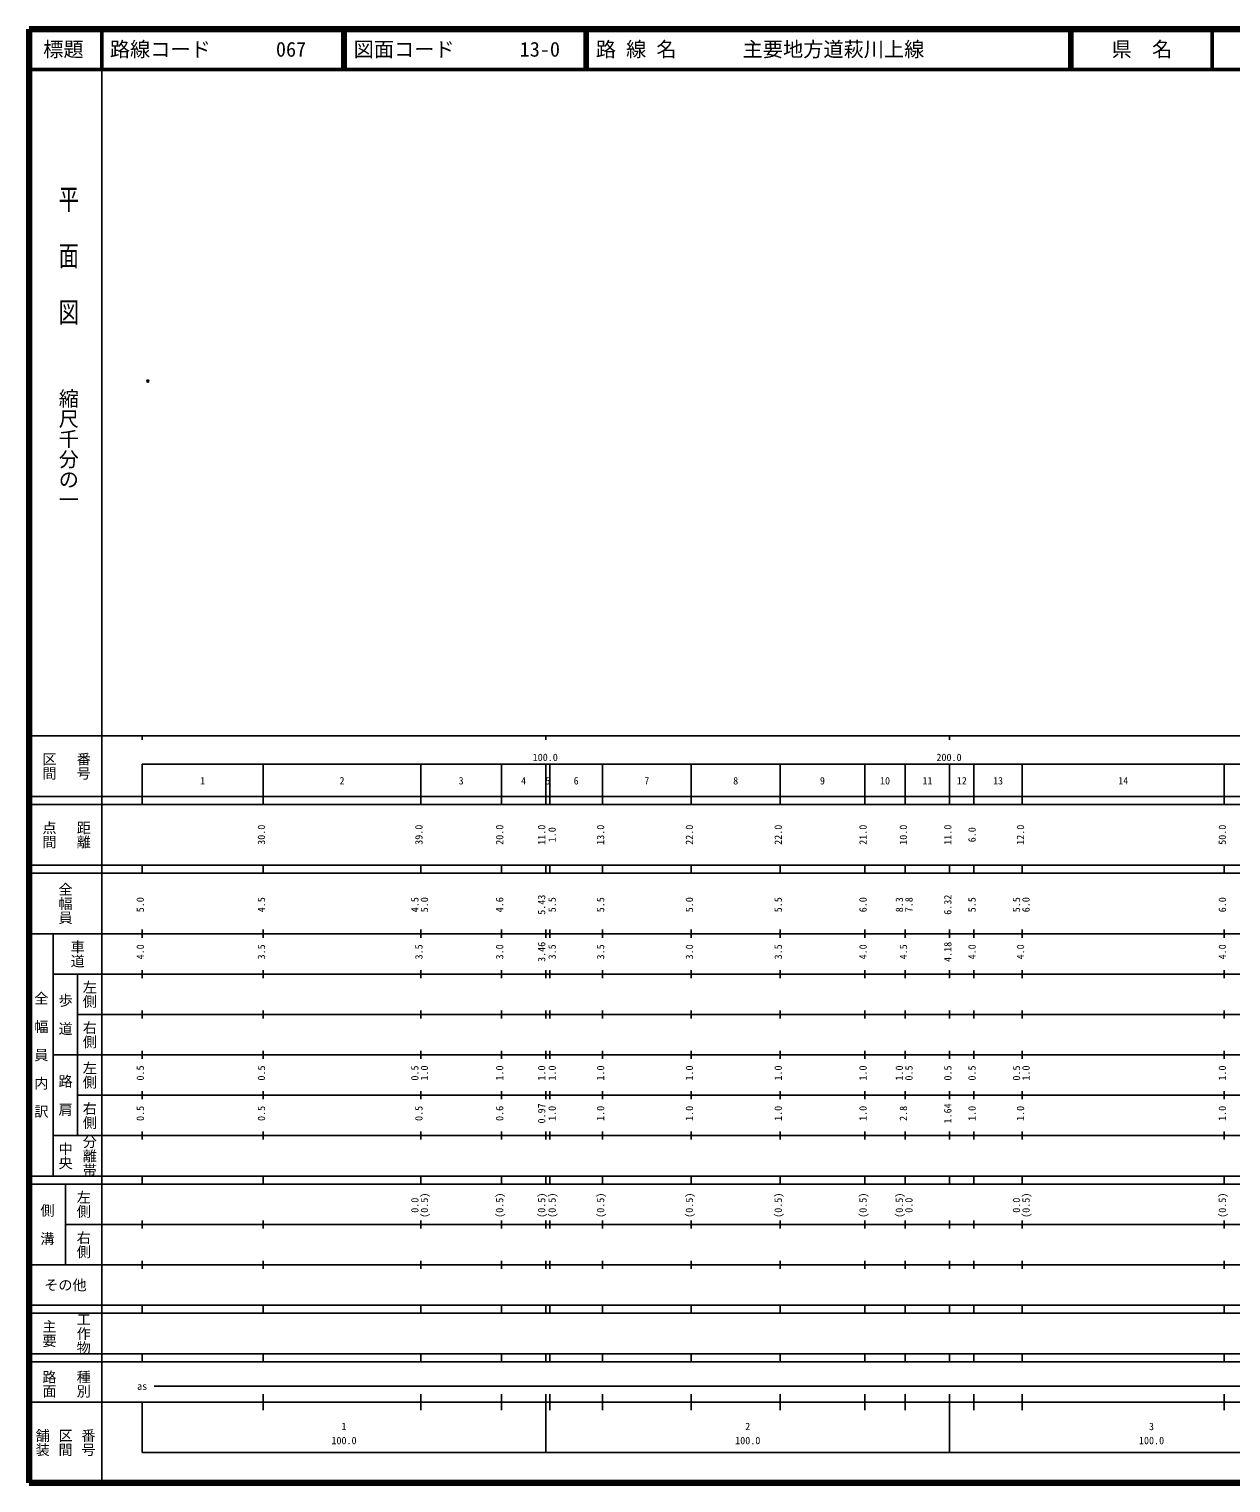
# Model space of a CAD drawing. Units: millimetres on the paper. Extents: x 40 to 680, y 20 to 380.
# Drawn here: x 40 to 337.7, y 20 to 380 of the extents above; entities that cross this region are included whole.
import ezdxf
from ezdxf.enums import TextEntityAlignment as Align

# ---------------------------------------------------------------- set-up
doc = ezdxf.new("R2010")
doc.units = ezdxf.units.MM
doc.header["$PDMODE"] = 32
doc.header["$PDSIZE"] = 0.5
doc.layers.add('M-OTRS', color=6, linetype='Continuous')
doc.layers.add('M-TTL-TXT', color=7, linetype='Continuous')
for name, color, linetype, lineweight in [('M-TTL', 2, 'Continuous', 140), ('M-TTL-BAND', 7, 'Continuous', 25), ('M-TTL-LINE', 7, 'Continuous', 50)]:
    doc.layers.add(name, color=color, linetype=linetype, lineweight=lineweight)
doc.styles.add('@ＭＳ ゴシック', font='')
doc.styles.add('ＭＳ ゴシック', font='')
doc.styles.get('@ＭＳ ゴシック').set_extended_font_data('@MS Gothic')
doc.styles.get('ＭＳ ゴシック').set_extended_font_data('MS Gothic')

msp = doc.modelspace()

# ---------------------------------------------------------------- linework, layer by layer
at = {"layer": 'M-OTRS'}
msp.add_point((69.426, 292.846), dxfattribs=at)
at = {"layer": 'M-TTL'}
for p, q in [((40, 380), (40, 20)), ((680, 380), (40, 380)), ((40, 20), (680, 20))]:
    msp.add_line(p, q, dxfattribs=at)
at = {"layer": 'M-TTL-BAND'}
for p, q in [((58, 370), (58, 20)), ((40, 205), (579, 205)), ((68, 205), (68, 204)), ((168, 205), (168, 204)), ((268, 205), (268, 204)), ((68, 198), (579, 198)), ((68, 198), (68, 188)), ((98, 188), (98, 198)), ((137, 188), (137, 198)), ((157, 188), (157, 198)), ((168, 188), (168, 198)), ((169, 188), (169, 198)), ((182, 188), (182, 198)), ((204, 188), (204, 198)), ((226, 188), (226, 198)), ((247, 188), (247, 198)), ((257, 188), (257, 198)), ((268, 188), (268, 198)), ((274, 188), (274, 198)), ((286, 188), (286, 198)), ((336, 188), (336, 198)), ((40, 190), (579, 190)), ((40, 188), (579, 188)), ((40, 173), (579, 173)), ((68, 171), (68, 173)), ((98, 171), (98, 173)), ((137, 171), (137, 173)), ((157, 171), (157, 173)), ((168, 171), (168, 173)), ((169, 171), (169, 173)), ((182, 171), (182, 173)), ((204, 171), (204, 173)), ((226, 171), (226, 173)), ((247, 171), (247, 173)), ((257, 171), (257, 173)), ((268, 171), (268, 173)), ((274, 171), (274, 173)), ((286, 171), (286, 173)), ((336, 171), (336, 173)), ((40, 171), (579, 171)), ((40, 156), (579, 156)), ((46, 96), (46, 156)), ((68, 155), (68, 157)), ((98, 155), (98, 157)), ((137, 155), (137, 157)), ((157, 155), (157, 157)), ((168, 155), (168, 157)), ((169, 155), (169, 157)), ((182, 155), (182, 157)), ((204, 155), (204, 157)), ((226, 155), (226, 157)), ((247, 155), (247, 157)), ((257, 155), (257, 157)), ((268, 155), (268, 157)), ((274, 155), (274, 157)), ((286, 155), (286, 157)), ((336, 155), (336, 157)), ((46, 146), (579, 146)), ((52, 146), (52, 106)), ((68, 145), (68, 147)), ((98, 145), (98, 147)), ((137, 145), (137, 147)), ((157, 145), (157, 147)), ((168, 145), (168, 147)), ((169, 145), (169, 147)), ((182, 145), (182, 147)), ((204, 145), (204, 147)), ((226, 145), (226, 147)), ((247, 145), (247, 147)), ((257, 145), (257, 147)), ((268, 145), (268, 147)), ((274, 145), (274, 147)), ((286, 145), (286, 147)), ((336, 145), (336, 147)), ((68, 135), (68, 137)), ((98, 135), (98, 137)), ((137, 135), (137, 137)), ((157, 135), (157, 137)), ((168, 135), (168, 137)), ((169, 135), (169, 137)), ((182, 135), (182, 137)), ((204, 135), (204, 137)), ((226, 135), (226, 137)), ((247, 135), (247, 137)), ((257, 135), (257, 137)), ((268, 135), (268, 137)), ((274, 135), (274, 137)), ((286, 135), (286, 137)), ((336, 135), (336, 137)), ((52, 136), (579, 136)), ((46, 126), (579, 126)), ((68, 125), (68, 127)), ((98, 125), (98, 127)), ((137, 125), (137, 127)), ((157, 125), (157, 127)), ((168, 125), (168, 127)), ((169, 125), (169, 127)), ((182, 125), (182, 127)), ((204, 125), (204, 127)), ((226, 125), (226, 127)), ((247, 125), (247, 127)), ((257, 125), (257, 127)), ((268, 125), (268, 127)), ((274, 125), (274, 127)), ((286, 125), (286, 127)), ((336, 125), (336, 127)), ((52, 116), (579, 116)), ((68, 115), (68, 117)), ((98, 115), (98, 117)), ((137, 115), (137, 117)), ((157, 115), (157, 117)), ((168, 115), (168, 117)), ((169, 115), (169, 117)), ((182, 115), (182, 117)), ((204, 115), (204, 117)), ((226, 115), (226, 117)), ((247, 115), (247, 117)), ((257, 115), (257, 117)), ((268, 115), (268, 117)), ((274, 115), (274, 117)), ((286, 115), (286, 117)), ((336, 115), (336, 117)), ((46, 106), (579, 106)), ((68, 105), (68, 107)), ((98, 105), (98, 107)), ((137, 105), (137, 107)), ((157, 105), (157, 107)), ((168, 105), (168, 107)), ((169, 105), (169, 107)), ((182, 105), (182, 107)), ((204, 105), (204, 107)), ((226, 105), (226, 107)), ((247, 105), (247, 107)), ((257, 105), (257, 107)), ((268, 105), (268, 107)), ((274, 105), (274, 107)), ((286, 105), (286, 107)), ((336, 105), (336, 107)), ((40, 96), (579, 96)), ((40, 94), (579, 94)), ((49, 94), (49, 74)), ((68, 94), (68, 96)), ((98, 94), (98, 96)), ((137, 94), (137, 96)), ((157, 94), (157, 96)), ((168, 94), (168, 96)), ((169, 94), (169, 96)), ((182, 94), (182, 96)), ((204, 94), (204, 96)), ((226, 94), (226, 96)), ((247, 94), (247, 96)), ((257, 94), (257, 96)), ((268, 94), (268, 96)), ((274, 94), (274, 96)), ((286, 94), (286, 96)), ((336, 94), (336, 96)), ((49, 84), (579, 84)), ((68, 83), (68, 85)), ((98, 83), (98, 85)), ((137, 83), (137, 85)), ((157, 83), (157, 85)), ((168, 83), (168, 85)), ((169, 83), (169, 85)), ((182, 83), (182, 85)), ((204, 83), (204, 85)), ((226, 83), (226, 85)), ((247, 83), (247, 85)), ((257, 83), (257, 85)), ((268, 83), (268, 85)), ((274, 83), (274, 85)), ((286, 83), (286, 85)), ((336, 83), (336, 85)), ((40, 74), (579, 74)), ((68, 73), (68, 75)), ((98, 73), (98, 75)), ((137, 73), (137, 75)), ((157, 73), (157, 75)), ((168, 73), (168, 75)), ((169, 73), (169, 75)), ((182, 73), (182, 75)), ((204, 73), (204, 75)), ((226, 73), (226, 75)), ((247, 73), (247, 75)), ((257, 73), (257, 75)), ((268, 73), (268, 75)), ((274, 73), (274, 75)), ((286, 73), (286, 75)), ((336, 73), (336, 75)), ((40, 64), (579, 64)), ((40, 62), (579, 62)), ((68, 62), (68, 64)), ((98, 62), (98, 64)), ((137, 62), (137, 64)), ((157, 62), (157, 64)), ((168, 62), (168, 64)), ((169, 62), (169, 64)), ((182, 62), (182, 64)), ((204, 62), (204, 64)), ((226, 62), (226, 64)), ((247, 62), (247, 64)), ((257, 62), (257, 64)), ((268, 62), (268, 64)), ((274, 62), (274, 64)), ((286, 62), (286, 64)), ((336, 62), (336, 64)), ((40, 52), (579, 52)), ((68, 50), (68, 52)), ((98, 50), (98, 52)), ((137, 50), (137, 52)), ((157, 50), (157, 52)), ((168, 50), (168, 52)), ((169, 50), (169, 52)), ((182, 50), (182, 52)), ((204, 50), (204, 52)), ((226, 50), (226, 52)), ((247, 50), (247, 52)), ((257, 50), (257, 52)), ((268, 50), (268, 52)), ((274, 50), (274, 52)), ((286, 50), (286, 52)), ((336, 50), (336, 52)), ((40, 50), (579, 50)), ((71, 44), (565, 44)), ((40, 40), (579, 40)), ((68, 40), (68, 27.5)), ((98, 38), (98, 42)), ((137, 38), (137, 42)), ((157, 38), (157, 42)), ((168, 27.5), (168, 42)), ((169, 38), (169, 42)), ((182, 38), (182, 42)), ((204, 38), (204, 42)), ((226, 38), (226, 42)), ((247, 38), (247, 42)), ((257, 38), (257, 42)), ((268, 27.5), (268, 42)), ((274, 38), (274, 42)), ((286, 38), (286, 42)), ((336, 38), (336, 42)), ((68, 27.5), (579, 27.5))]:
    msp.add_line(p, q, dxfattribs=at)
at = {"layer": 'M-TTL-LINE'}
for p, q in [((58, 380), (58, 370)), ((117.75, 380), (117.75, 370)), ((118.25, 380), (118.25, 370)), ((177.75, 380), (177.75, 370)), ((178.25, 380), (178.25, 370)), ((297.75, 380), (297.75, 370)), ((298.25, 380), (298.25, 370)), ((333, 380), (333, 370)), ((40, 370), (680, 370))]:
    msp.add_line(p, q, dxfattribs=at)

# ---------------------------------------------------------------- texts
at = {"layer": 'M-TTL-BAND', "style": '@ＭＳ ゴシック', "width": 1.4}
msp.add_text('平  面  図', height=3.666, rotation=270, dxfattribs=at).set_placement((49.777, 306.475), align=Align.MIDDLE_RIGHT)
at = {"layer": 'M-TTL-BAND', "style": '@ＭＳ ゴシック'}
msp.add_text('縮尺千分の一', height=3.666, rotation=270, dxfattribs=at).set_placement((49.777, 261.03), align=Align.MIDDLE_RIGHT)
for s, p in [('区間', (45, 197.5)), ('番号', (53.5, 197.5)), ('点間', (45, 180.5)), ('距離', (53.5, 180.5)), ('全幅員', (49, 163.5)), ('車道', (52, 151)), ('左側', (55, 141)), ('全\u3000幅\u3000員\u3000内\u3000訳', (43, 126)), ('歩\u3000道', (49, 136)), ('右側', (55, 131)), ('左側', (55, 121)), ('路\u3000肩', (49, 116)), ('右側', (55, 111)), ('分離帯', (55, 101)), ('中央', (49, 101)), ('左側', (53.5, 89)), ('側\u3000溝', (44.5, 84)), ('右側', (53.5, 79)), ('工作物', (53.5, 57)), ('主要', (45, 57)), ('路面', (45, 44.5)), ('種別', (53.5, 44.5)), ('舗装', (43.333, 30)), ('区間', (49, 30)), ('番号', (54.667, 30))]:
    msp.add_text(s, height=2.566, rotation=270, dxfattribs=at).set_placement(p, align=Align.MIDDLE_CENTER)
at = {"layer": 'M-TTL-BAND', "style": 'ＭＳ ゴシック'}
for s, p in [('100.0', (167.844, 198.195)), ('200.0', (267.844, 198.195)), ('1', (83, 192.405)), ('2', (117.5, 192.405)), ('3', (147, 192.405)), ('4', (162.5, 192.405)), ('5', (168.5, 192.405)), ('6', (175.5, 192.405)), ('7', (193, 192.405)), ('8', (215, 192.405)), ('9', (236.5, 192.405)), ('10', (252, 192.405)), ('11', (262.5, 192.405)), ('12', (271, 192.405)), ('13', (280, 192.405)), ('14', (311, 192.405)), ('as', (68, 42.5)), ('1', (118, 32.523)), ('2', (218, 32.523)), ('3', (318, 32.523)), ('100.0', (118, 29.033)), ('100.0', (218, 29.033)), ('100.0', (318, 29.033))]:
    msp.add_text(s, height=1.833, dxfattribs=at).set_placement(p, align=Align.BOTTOM_CENTER)
for s, p in [('30.0', (99, 180.5)), ('39.0', (138, 180.5)), ('20.0', (158, 180.5)), ('11.0', (168.4, 180.5)), ('1.0', (171, 180.5)), ('13.0', (183, 180.5)), ('22.0', (205, 180.5)), ('22.0', (227, 180.5)), ('21.0', (248, 180.5)), ('10.0', (258, 180.5)), ('11.0', (269, 180.5)), ('6.0', (275, 180.5)), ('12.0', (287, 180.5)), ('50.0', (337, 180.5)), ('5.0', (69, 163.174)), ('4.5', (99, 163.174)), ('4.5', (137, 163.174)), ('5.0', (139.37, 163.174)), ('4.6', (158, 163.174)), ('5.43', (168.4, 163.174)), ('5.5', (171, 163.174)), ('5.5', (183, 163.174)), ('5.0', (205, 163.174)), ('5.5', (227, 163.174)), ('6.0', (248, 163.174)), ('8.3', (257, 163.174)), ('7.8', (259.37, 163.174)), ('6.32', (269, 163.174)), ('5.5', (275, 163.174)), ('5.5', (286, 163.174)), ('6.0', (288.37, 163.174)), ('6.0', (337, 163.174)), ('4.0', (69, 151.5)), ('3.5', (99, 151.5)), ('3.5', (138, 151.5)), ('3.0', (158, 151.5)), ('3.46', (168.4, 151.5)), ('3.5', (171, 151.5)), ('3.5', (183, 151.5)), ('3.0', (205, 151.5)), ('3.5', (227, 151.5)), ('4.0', (248, 151.5)), ('4.5', (258, 151.5)), ('4.18', (269, 151.5)), ('4.0', (275, 151.5)), ('4.0', (287, 151.5)), ('4.0', (337, 151.5)), ('0.5', (69, 121.5)), ('0.5', (99, 121.5)), ('0.5', (137, 121.5)), ('1.0', (139.37, 121.5)), ('1.0', (158, 121.5)), ('1.0', (168.4, 121.5)), ('1.0', (171, 121.5)), ('1.0', (183, 121.5)), ('1.0', (205, 121.5)), ('1.0', (227, 121.5)), ('1.0', (248, 121.5)), ('1.0', (257, 121.5)), ('0.5', (259.37, 121.5)), ('0.5', (269, 121.5)), ('0.5', (275, 121.5)), ('0.5', (286, 121.5)), ('1.0', (288.37, 121.5)), ('1.0', (337, 121.5)), ('0.5', (69, 111.5)), ('0.5', (99, 111.5)), ('0.5', (138, 111.5)), ('0.6', (158, 111.5)), ('0.97', (168.4, 111.5)), ('1.0', (171, 111.5)), ('1.0', (183, 111.5)), ('1.0', (205, 111.5)), ('1.0', (227, 111.5)), ('1.0', (248, 111.5)), ('2.8', (258, 111.5)), ('1.64', (269, 111.5)), ('1.0', (275, 111.5)), ('1.0', (287, 111.5)), ('1.0', (337, 111.5)), ('0.0', (137, 88.764)), ('(0.5)', (139.37, 88.764)), ('(0.5)', (158, 88.764)), ('(0.5)', (168.4, 88.764)), ('(0.5)', (171, 88.764)), ('(0.5)', (183, 88.764)), ('(0.5)', (205, 88.764)), ('(0.5)', (227, 88.764)), ('(0.5)', (248, 88.764)), ('(0.5)', (257, 88.764)), ('0.0', (259.37, 88.764)), ('0.0', (286, 88.764)), ('(0.5)', (288.37, 88.764)), ('(0.5)', (337, 88.764))]:
    msp.add_text(s, height=1.833, rotation=90, dxfattribs=at).set_placement(p, align=Align.BOTTOM_CENTER)
msp.add_text('その他', height=2.566, dxfattribs=at).set_placement((49, 69), align=Align.MIDDLE_CENTER)
at = {"layer": 'M-TTL-TXT', "style": 'ＭＳ ゴシック'}
for s, p in [('標題', (48.5, 375)), ('県\u3000名', (315.625, 375))]:
    msp.add_text(s, height=3.666, dxfattribs=at).set_placement(p, align=Align.MIDDLE_CENTER)
for s, p in [('路線コード', (60, 375)), ('067', (101.142, 375)), ('図面コード', (120.38, 375)), ('13-0', (161.521, 375)), ('路 線 名', (180.38, 375)), ('主要地方道萩川上線', (216.734, 375))]:
    msp.add_text(s, height=3.666, dxfattribs=at).set_placement(p, align=Align.MIDDLE_LEFT)

doc.saveas('drawing.dxf')
